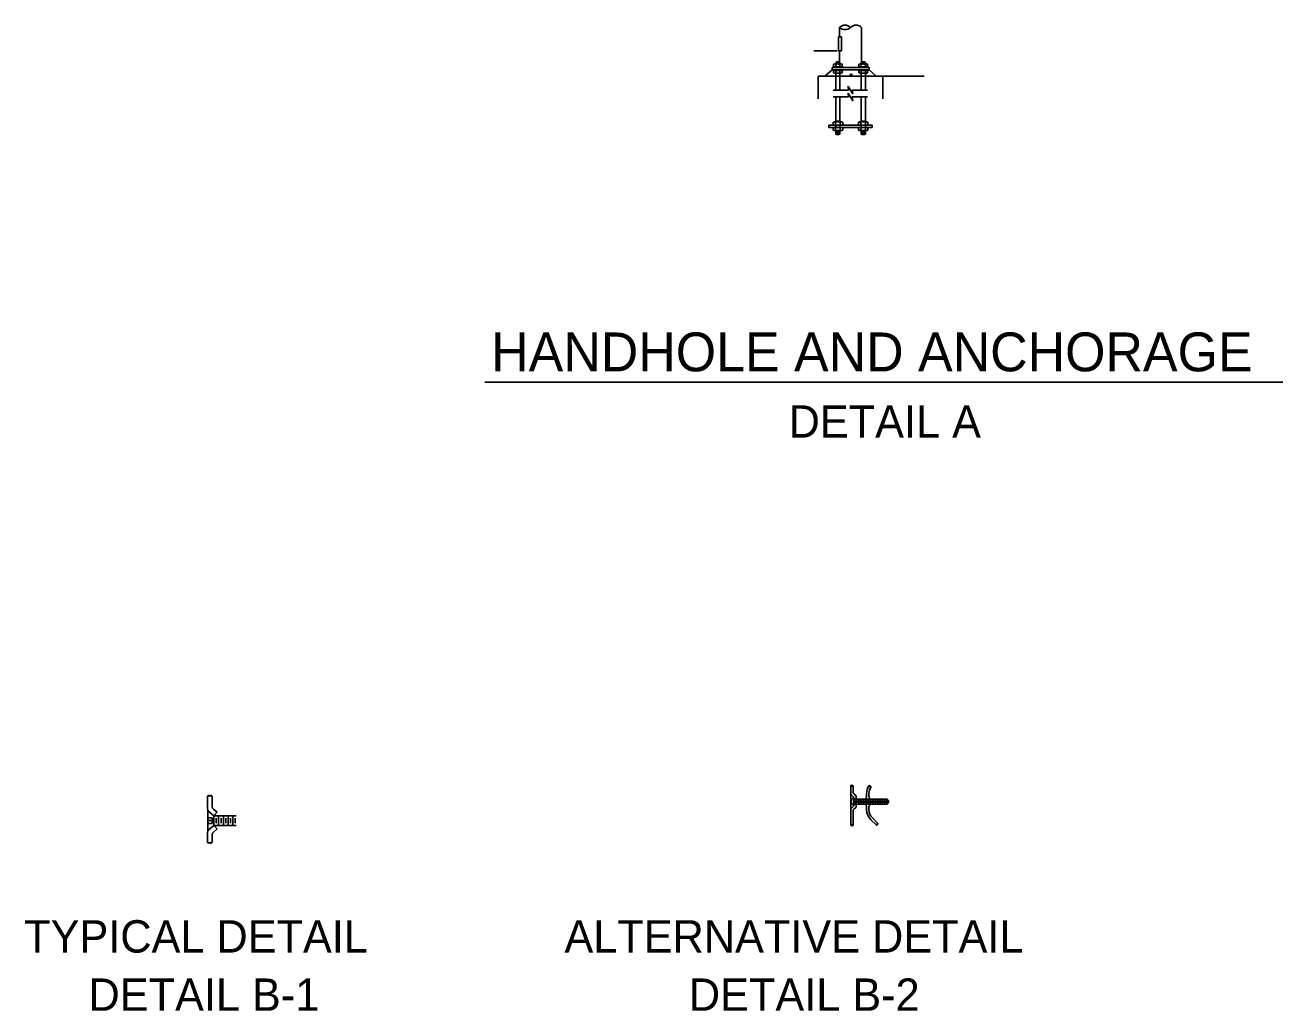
# Model space of a CAD drawing. Extents: x -399.7 to -299.8, y 287.9 to 383.4.
# Drawn here: x -399.67 to -350.07, y 344.53 to 383.39 of the extents above; entities that cross this region are included whole.
import ezdxf

# ---------------------------------------------------------------- set-up
doc = ezdxf.new("R2010")
doc.units = 0
doc.layers.add('es_DETAIL', color=7, linetype='Continuous')
doc.layers.add('es_NO-PLOT', color=7, linetype='Continuous')

msp = doc.modelspace()

# ---------------------------------------------------------------- linework, layer by layer
at = {"layer": 'es_DETAIL'}
for p, q in [((-367.555, 382.923), (-367.555, 383.301)), ((-366.68, 381.931), (-366.68, 383.301)), ((-367.597, 382.382), (-367.597, 382.923)), ((-367.597, 382.923), (-367.481, 382.923)), ((-367.481, 382.382), (-367.481, 382.923)), ((-367.646, 382.382), (-368.567, 382.382)), ((-367.597, 382.382), (-367.481, 382.382)), ((-367.555, 381.931), (-367.555, 382.382)), ((-368.134, 381.375), (-367.847, 381.625)), ((-367.847, 381.715), (-366.389, 381.715)), ((-367.847, 381.625), (-367.847, 381.715)), ((-367.847, 381.625), (-366.389, 381.625)), ((-367.822, 381.742), (-367.822, 381.715)), ((-367.822, 381.742), (-367.414, 381.742)), ((-367.822, 381.598), (-367.822, 381.625)), ((-367.414, 381.598), (-367.822, 381.598)), ((-367.785, 381.848), (-367.785, 381.754)), ((-367.785, 381.504), (-367.785, 381.598)), ((-367.744, 381.86), (-367.492, 381.86)), ((-367.492, 381.492), (-367.744, 381.492)), ((-367.702, 381.848), (-367.702, 381.754)), ((-367.702, 381.504), (-367.702, 381.598)), ((-367.664, 381.943), (-367.701, 381.916)), ((-367.534, 381.917), (-367.701, 381.917)), ((-367.701, 381.86), (-367.701, 381.916)), ((-367.534, 381.9), (-367.701, 381.9)), ((-367.534, 381.879), (-367.701, 381.879)), ((-367.701, 380.829), (-367.701, 381.492)), ((-367.556, 381.932), (-367.68, 381.932)), ((-367.572, 381.943), (-367.664, 381.943)), ((-367.572, 381.943), (-367.534, 381.916)), ((-367.534, 381.86), (-367.534, 381.916)), ((-367.534, 381.848), (-367.534, 381.754)), ((-367.534, 381.504), (-367.534, 381.598)), ((-367.534, 380.829), (-367.534, 381.492)), ((-367.45, 381.848), (-367.45, 381.754)), ((-367.45, 381.504), (-367.45, 381.598)), ((-367.414, 381.742), (-367.414, 381.715)), ((-367.414, 381.598), (-367.414, 381.625)), ((-366.821, 381.742), (-366.821, 381.715)), ((-366.414, 381.742), (-366.821, 381.742)), ((-366.821, 381.598), (-366.821, 381.625)), ((-366.821, 381.598), (-366.414, 381.598)), ((-366.785, 381.848), (-366.785, 381.754)), ((-366.785, 381.504), (-366.785, 381.598)), ((-366.492, 381.86), (-366.743, 381.86)), ((-366.743, 381.492), (-366.492, 381.492)), ((-366.702, 381.848), (-366.702, 381.754)), ((-366.702, 381.504), (-366.702, 381.598)), ((-366.664, 381.943), (-366.701, 381.916)), ((-366.701, 381.917), (-366.534, 381.917)), ((-366.701, 381.86), (-366.701, 381.916)), ((-366.701, 381.9), (-366.534, 381.9)), ((-366.701, 381.879), (-366.534, 381.879)), ((-366.701, 380.829), (-366.701, 381.492)), ((-366.679, 381.932), (-366.556, 381.932)), ((-366.664, 381.943), (-366.571, 381.943)), ((-366.571, 381.943), (-366.534, 381.916)), ((-366.534, 381.86), (-366.534, 381.916)), ((-366.534, 381.848), (-366.534, 381.754)), ((-366.534, 381.504), (-366.534, 381.598)), ((-366.534, 380.829), (-366.534, 381.492)), ((-366.45, 381.848), (-366.45, 381.754)), ((-366.45, 381.504), (-366.45, 381.598)), ((-366.414, 381.742), (-366.414, 381.715)), ((-366.414, 381.598), (-366.414, 381.625)), ((-366.389, 381.625), (-366.389, 381.715)), ((-366.101, 381.375), (-366.389, 381.625)), ((-368.389, 380.489), (-368.389, 381.375)), ((-368.389, 381.375), (-365.847, 381.375)), ((-365.847, 381.375), (-364.209, 381.375)), ((-365.847, 380.489), (-365.847, 381.375)), ((-367.798, 380.829), (-367.39, 380.829)), ((-367.798, 380.558), (-367.39, 380.558)), ((-367.701, 379.582), (-367.701, 380.558)), ((-367.534, 379.582), (-367.534, 380.558)), ((-367.197, 380.829), (-367.397, 380.829)), ((-367.197, 380.558), (-367.397, 380.558)), ((-366.852, 380.829), (-367.052, 380.829)), ((-366.852, 380.558), (-367.052, 380.558)), ((-366.852, 380.829), (-366.444, 380.829)), ((-366.852, 380.558), (-366.444, 380.558)), ((-366.701, 379.582), (-366.701, 380.558)), ((-366.534, 379.582), (-366.534, 380.558)), ((-367.804, 379.57), (-367.804, 379.449)), ((-367.474, 379.582), (-367.757, 379.582)), ((-367.524, 379.582), (-367.712, 379.582)), ((-367.71, 379.57), (-367.71, 379.449)), ((-367.702, 379.606), (-367.535, 379.606)), ((-367.521, 379.57), (-367.521, 379.449)), ((-367.427, 379.57), (-367.427, 379.449)), ((-366.809, 379.57), (-366.809, 379.449)), ((-366.761, 379.582), (-366.478, 379.582)), ((-366.714, 379.57), (-366.714, 379.449)), ((-366.711, 379.582), (-366.524, 379.582)), ((-366.534, 379.606), (-366.701, 379.606)), ((-366.526, 379.57), (-366.526, 379.449)), ((-366.431, 379.57), (-366.431, 379.449)), ((-367.969, 379.449), (-366.267, 379.449)), ((-367.969, 379.449), (-367.969, 379.359)), ((-367.969, 379.359), (-366.267, 379.359)), ((-367.804, 379.248), (-367.804, 379.341)), ((-367.757, 379.235), (-367.474, 379.235)), ((-367.71, 379.248), (-367.71, 379.341)), ((-367.704, 379.224), (-367.537, 379.224)), ((-367.704, 379.195), (-367.537, 379.195)), ((-367.704, 379.173), (-367.537, 379.173)), ((-367.704, 379.144), (-367.537, 379.144)), ((-367.704, 379.115), (-367.537, 379.115)), ((-367.703, 379.235), (-367.703, 379.091)), ((-367.666, 379.073), (-367.703, 379.091)), ((-367.537, 379.091), (-367.703, 379.091)), ((-367.703, 379.091), (-367.537, 379.091)), ((-367.701, 379.449), (-367.701, 379.359)), ((-367.574, 379.073), (-367.666, 379.073)), ((-367.574, 379.073), (-367.537, 379.091)), ((-367.537, 379.235), (-367.537, 379.091)), ((-367.534, 379.449), (-367.534, 379.359)), ((-367.521, 379.248), (-367.521, 379.341)), ((-367.427, 379.248), (-367.427, 379.341)), ((-366.809, 379.248), (-366.809, 379.341)), ((-366.478, 379.235), (-366.761, 379.235)), ((-366.714, 379.248), (-366.714, 379.341)), ((-366.701, 379.449), (-366.701, 379.359)), ((-366.699, 379.235), (-366.699, 379.091)), ((-366.662, 379.073), (-366.699, 379.091)), ((-366.699, 379.091), (-366.532, 379.091)), ((-366.532, 379.091), (-366.699, 379.091)), ((-366.532, 379.224), (-366.698, 379.224)), ((-366.532, 379.195), (-366.698, 379.195)), ((-366.532, 379.173), (-366.698, 379.173)), ((-366.532, 379.144), (-366.698, 379.144)), ((-366.532, 379.115), (-366.698, 379.115)), ((-366.662, 379.073), (-366.569, 379.073)), ((-366.569, 379.073), (-366.532, 379.091)), ((-366.534, 379.449), (-366.534, 379.359)), ((-366.532, 379.235), (-366.532, 379.091)), ((-366.526, 379.248), (-366.526, 379.341)), ((-366.431, 379.248), (-366.431, 379.341)), ((-366.267, 379.449), (-366.267, 379.359)), ((-367.109, 351.84), (-367.109, 353.402)), ((-367.015, 353.402), (-367.015, 353.135)), ((-392.479, 352.998), (-392.479, 352.489)), ((-392.292, 352.998), (-392.292, 352.575)), ((-367.009, 352.972), (-367.084, 353.037)), ((-366.915, 353.015), (-366.99, 353.08)), ((-366.984, 352.917), (-366.984, 352.683)), ((-366.984, 352.871), (-365.671, 352.871)), ((-366.937, 352.824), (-366.937, 352.73)), ((-366.89, 352.96), (-366.89, 352.594)), ((-366.89, 352.871), (-366.89, 352.683)), ((-366.843, 352.824), (-366.843, 352.73)), ((-366.796, 352.871), (-366.796, 352.683)), ((-366.749, 352.824), (-366.749, 352.73)), ((-366.703, 352.871), (-366.703, 352.683)), ((-366.656, 352.824), (-366.656, 352.73)), ((-366.609, 352.871), (-366.609, 352.683)), ((-366.562, 352.824), (-366.562, 352.73)), ((-366.515, 352.871), (-366.515, 352.683)), ((-366.499, 352.933), (-366.499, 352.871)), ((-366.484, 353.091), (-366.484, 352.975)), ((-366.468, 352.824), (-366.468, 352.73)), ((-366.421, 352.871), (-366.421, 352.683)), ((-366.39, 353.091), (-366.39, 352.975)), ((-366.374, 352.933), (-366.374, 352.871)), ((-366.374, 352.824), (-366.374, 352.73)), ((-366.328, 352.871), (-366.328, 352.683)), ((-366.281, 352.824), (-366.281, 352.73)), ((-366.234, 352.871), (-366.234, 352.683)), ((-366.187, 352.824), (-366.187, 352.73)), ((-366.14, 352.871), (-366.14, 352.683)), ((-366.093, 352.824), (-366.093, 352.73)), ((-366.046, 352.871), (-366.046, 352.683)), ((-365.999, 352.824), (-365.999, 352.73)), ((-365.952, 352.871), (-365.952, 352.683)), ((-365.906, 352.824), (-365.906, 352.73)), ((-365.859, 352.871), (-365.859, 352.683)), ((-365.812, 352.824), (-365.812, 352.73)), ((-365.765, 352.871), (-365.765, 352.683)), ((-365.718, 352.824), (-365.718, 352.73)), ((-365.624, 352.824), (-365.671, 352.871)), ((-365.671, 352.871), (-365.671, 352.683)), ((-365.671, 352.683), (-365.624, 352.73)), ((-365.624, 352.824), (-365.624, 352.73)), ((-392.229, 352.215), (-392.465, 352.42)), ((-392.465, 351.634), (-392.465, 352.42)), ((-392.106, 352.356), (-392.249, 352.48)), ((-392.229, 352.215), (-392.106, 352.356)), ((-392.229, 352.215), (-391.351, 352.215)), ((-392.229, 352.215), (-392.229, 352.027)), ((-392.042, 352.215), (-392.042, 351.84)), ((-391.854, 352.215), (-391.854, 351.84)), ((-391.667, 352.215), (-391.667, 351.84)), ((-391.479, 352.215), (-391.479, 351.84)), ((-367.009, 352.582), (-367.084, 352.517)), ((-367.015, 351.84), (-367.015, 352.419)), ((-366.915, 352.539), (-366.99, 352.474)), ((-366.984, 352.683), (-365.671, 352.683)), ((-366.984, 352.683), (-366.984, 352.637)), ((-366.499, 352.621), (-366.499, 352.683)), ((-366.484, 352.463), (-366.484, 352.58)), ((-366.39, 352.463), (-366.39, 352.58)), ((-366.374, 352.621), (-366.374, 352.683)), ((-392.465, 352.14), (-392.299, 352.14)), ((-392.299, 352.027), (-392.465, 352.027)), ((-392.465, 351.915), (-392.299, 351.915)), ((-392.229, 351.84), (-392.465, 351.634)), ((-392.299, 351.915), (-392.299, 352.14)), ((-392.229, 351.84), (-392.229, 352.027)), ((-392.229, 351.84), (-391.351, 351.84)), ((-392.229, 351.84), (-392.106, 351.698)), ((-392.135, 352.121), (-392.135, 351.933)), ((-391.948, 352.121), (-391.948, 351.933)), ((-391.76, 352.121), (-391.76, 351.933)), ((-391.573, 352.121), (-391.573, 351.933)), ((-391.385, 352.121), (-391.385, 351.933)), ((-366.319, 352.065), (-366.113, 351.859)), ((-366.023, 351.902), (-366.253, 352.132)), ((-392.479, 351.161), (-392.479, 351.565)), ((-392.292, 351.169), (-392.292, 351.48)), ((-392.106, 351.698), (-392.249, 351.574))]:
    msp.add_line(p, q, dxfattribs=at)
for points in [[(-367.197, 380.829), (-367.215, 380.974), (-367.033, 380.683), (-367.052, 380.829)], [(-367.197, 380.558), (-367.215, 380.703), (-367.033, 380.412), (-367.052, 380.558)]]:
    msp.add_lwpolyline(points, dxfattribs=at)
msp.add_circle((-367.092, 381.421), 0.0352, dxfattribs=at)
for centre, radius, start, end in [((-367.337, 383.073), 0.316, 46.2386, 133.7614), ((-367.337, 383.53), 0.316, 226.2386, 313.7614), ((-366.899, 383.073), 0.316, 46.2386, 133.7614), ((-365.921, 353.091), 0.563, 146.42, 180), ((-365.921, 353.091), 0.469, 144.3224, 180.0001), ((-367.036, 353.093), 0.0729, 180, 228.9982), ((-366.938, 352.777), 0.153, 107.4682, 252.5318), ((-366.942, 353.135), 0.0729, 180, 228.9982), ((-367.057, 352.917), 0.0729, 0, 48.9982), ((-366.963, 352.96), 0.0729, 0, 48.9983), ((-366.468, 352.933), 0.0313, 138.5904, 180), ((-366.515, 352.975), 0.0313, 318.5904, 0), ((-366.359, 352.975), 0.0313, 180, 221.4096), ((-366.406, 352.933), 0.0313, 0, 41.4096), ((-392.354, 352.489), 0.125, 180, 228.9984), ((-392.167, 352.575), 0.125, 180, 228.9984), ((-367.036, 352.462), 0.0729, 131.0009, 180), ((-366.942, 352.419), 0.0729, 131.0012, 180), ((-367.057, 352.637), 0.0729, 311.0012, 0), ((-366.963, 352.594), 0.0729, 311.0008, 0), ((-366.468, 352.621), 0.0313, 180, 221.4096), ((-366.515, 352.58), 0.0313, 0, 41.4096), ((-365.921, 352.463), 0.563, 180, 225), ((-366.359, 352.58), 0.0313, 138.5904, 180), ((-365.921, 352.463), 0.469, 180, 225), ((-366.406, 352.621), 0.0313, 318.5904, 360), ((-392.354, 351.565), 0.125, 131.0016, 180), ((-392.167, 351.48), 0.125, 131.0016, 180)]:
    msp.add_arc(centre, radius, start, end, dxfattribs=at)
for centre, major_axis, ratio, start_param, end_param in [((-367.744, 381.816), (-0.0603, 0), 0.7225, 3.943829, 5.480949), ((-367.744, 381.785), (0.0603, 0), 0.7225, 3.943829, 5.480949), ((-367.744, 381.535), (0.0603, 0), 0.7225, 3.943829, 5.480949), ((-367.618, 381.695), (-0.227, 0), 0.7225, 4.334104, 5.090674), ((-367.618, 381.906), (0.227, 0), 0.7225, 4.334104, 5.090674), ((-367.618, 381.657), (0.227, 0), 0.7225, 4.334104, 5.090674), ((-367.492, 381.816), (-0.0603, 0), 0.7225, 3.943829, 5.480949), ((-367.492, 381.785), (0.0603, 0), 0.7225, 3.943829, 5.480949), ((-367.492, 381.535), (0.0603, 0), 0.7225, 3.943829, 5.480949), ((-366.743, 381.816), (-0.0603, 0), 0.7225, 3.943829, 5.480949), ((-366.743, 381.785), (0.0603, 0), 0.7225, 3.943829, 5.480949), ((-366.743, 381.535), (0.0603, 0), 0.7225, 3.943829, 5.480949), ((-366.618, 381.695), (-0.227, 0), 0.7225, 4.334104, 5.090674), ((-366.618, 381.906), (0.227, 0), 0.7225, 4.334104, 5.090674), ((-366.618, 381.657), (0.227, 0), 0.7225, 4.334104, 5.090674), ((-366.492, 381.816), (-0.0603, 0), 0.7225, 3.943829, 5.480949), ((-366.492, 381.785), (0.0603, 0), 0.7225, 3.943829, 5.480949), ((-366.492, 381.535), (0.0603, 0), 0.7225, 3.943829, 5.480949), ((-367.757, 379.538), (-0.0678, 0), 0.642222, 3.943829, 5.480949), ((-367.616, 379.417), (-0.255, 0), 0.642222, 4.334104, 5.090674), ((-367.474, 379.538), (-0.0678, 0), 0.642222, 3.943829, 5.480949), ((-366.761, 379.538), (-0.0678, 0), 0.642222, 3.943829, 5.480949), ((-366.62, 379.417), (-0.255, 0), 0.642222, 4.334104, 5.090674), ((-366.478, 379.538), (-0.0678, 0), 0.642222, 3.943829, 5.480949), ((-367.757, 379.31), (-0.0678, 0), 0.642222, 3.943829, 5.480949), ((-367.757, 379.279), (0.0678, 0), 0.642222, 3.943829, 5.480949), ((-367.616, 379.189), (-0.255, 0), 0.642222, 4.334104, 5.090674), ((-367.616, 379.4), (0.255, 0), 0.642222, 4.334104, 5.090674), ((-367.474, 379.31), (-0.0678, 0), 0.642222, 3.943829, 5.480949), ((-367.474, 379.279), (0.0678, 0), 0.642222, 3.943829, 5.480949), ((-366.761, 379.31), (-0.0678, 0), 0.642222, 3.943829, 5.480949), ((-366.761, 379.279), (0.0678, 0), 0.642222, 3.943829, 5.480949), ((-366.62, 379.189), (-0.255, 0), 0.642222, 4.334104, 5.090674), ((-366.62, 379.4), (0.255, 0), 0.642222, 4.334104, 5.090674), ((-366.478, 379.31), (-0.0678, 0), 0.642222, 3.943829, 5.480949), ((-366.478, 379.279), (0.0678, 0), 0.642222, 3.943829, 5.480949)]:
    msp.add_ellipse(centre, major_axis=major_axis, ratio=ratio, start_param=start_param, end_param=end_param, dxfattribs=at)
for points in [[(-367.109, 353.402), (-367.097, 353.44), (-367.094, 353.391), (-367.066, 353.424), (-367.062, 353.377), (-367.04, 353.424), (-367.037, 353.398), (-367.027, 353.389), (-367.015, 353.402)], [(-366.39, 353.402), (-366.363, 353.431), (-366.381, 353.386), (-366.342, 353.405), (-366.358, 353.36), (-366.319, 353.393), (-366.326, 353.368), (-366.321, 353.357), (-366.302, 353.364)], [(-392.479, 352.998), (-392.441, 353.035), (-392.427, 352.987), (-392.398, 353.015), (-392.359, 352.991), (-392.346, 353.038), (-392.324, 353.004), (-392.31, 352.975), (-392.292, 352.998)], [(-367.109, 351.84), (-367.097, 351.877), (-367.094, 351.829), (-367.066, 351.862), (-367.062, 351.814), (-367.04, 351.861), (-367.037, 351.835), (-367.027, 351.827), (-367.015, 351.84)], [(-366.113, 351.859), (-366.086, 351.83), (-366.104, 351.875), (-366.065, 351.857), (-366.081, 351.902), (-366.042, 351.868), (-366.049, 351.893), (-366.044, 351.905), (-366.023, 351.902)], [(-392.479, 351.161), (-392.441, 351.124), (-392.427, 351.172), (-392.398, 351.144), (-392.359, 351.168), (-392.346, 351.121), (-392.324, 351.155), (-392.31, 351.184), (-392.292, 351.169)]]:
    msp.add_open_spline(points, degree=2, dxfattribs=at)
at = {"layer": 'es_NO-PLOT'}
msp.add_line((-381.542, 369.316), (-350.067, 369.316), dxfattribs=at)

# ---------------------------------------------------------------- texts
for s, height, p in [('HANDHOLE AND ANCHORAGE', 1.53095, (-381.292, 369.742)), ('DETAIL A', 1.2758, (-369.56, 367.127)), ('TYPICAL DETAIL', 1.2758, (-399.712, 346.825)), ('ALTERNATIVE DETAIL', 1.2758, (-378.404, 346.825)), ('DETAIL B-1', 1.2758, (-397.173, 344.529)), ('DETAIL B-2', 1.2758, (-373.494, 344.529))]:
    msp.add_text(s, height=height, dxfattribs=at).set_placement(p)

doc.saveas('drawing.dxf')
